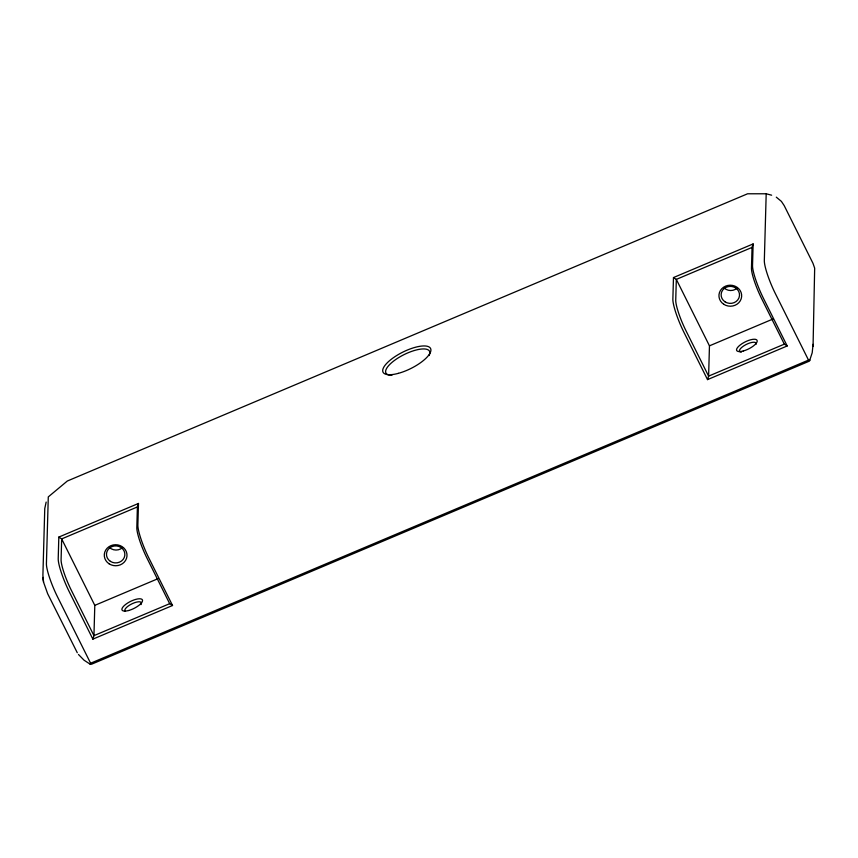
<?xml version="1.0" encoding="UTF-8"?>
<svg xmlns="http://www.w3.org/2000/svg" width="858" height="858" viewBox="0 0 858 858"><rect width="100%" height="100%" fill="white"/><g stroke="black" fill="none" stroke-linecap="round" stroke-linejoin="round"><path stroke-width="1.29" d="M78.475 654.482L84.052 660.199L90.09 664.146L91.538 664.221L809.448 361.1L812.204 352.745L813.062 344.315M58.816 537.087L58.215 558.665A27.081 4.59 67.1 0 0 69.273 591.795L92.868 639.135L172.533 605.501L148.927 558.161A27.081 4.59 67.1 0 1 137.87 525.032L138.481 503.453L58.816 537.087L61.669 538.91L94.798 605.362L93.951 635.649L92.868 639.135M138.481 503.453L137.398 506.928L136.819 527.681A24.914 4.226 67.1 0 0 146.986 558.161L169.68 603.678L172.533 605.501M673.476 277.563L672.865 299.142A27.081 4.59 67.1 0 0 683.923 332.271L707.528 379.611L787.183 345.967L763.588 298.638A27.081 4.59 67.1 0 1 752.53 265.497L753.131 243.929L673.476 277.563L676.329 279.386L709.459 345.838L708.611 376.126L707.528 379.611M753.131 243.929L752.048 247.404L751.469 268.157A24.914 4.226 67.1 0 0 761.636 298.638L784.33 344.155L787.183 345.967M90.09 664.146L90.605 663.234L57.465 596.771A27.081 4.59 67.1 0 1 46.418 563.642L48.284 496.9L67.332 481.016L747.597 193.779L766.194 193.779L764.328 260.521A27.081 4.59 67.1 0 0 775.385 293.651L808.515 360.103L809.963 360.188M813.052 346.482L814.671 268.168L812.998 263.352L784.201 205.609L781.381 201.373L776.297 197.158M46.16 502.069L44.766 508.526L42.9 575.268L43.565 582.207L47.662 593.747L77.284 652.756M137.398 506.928L61.669 538.91L61.09 559.652A24.914 4.226 67.1 0 0 71.257 590.132L93.951 635.649L169.68 603.678M752.048 247.404L676.329 279.386L675.739 300.128A24.914 4.226 67.1 0 0 685.917 330.609L708.611 376.126L784.33 344.155M94.798 605.362L158.312 578.549M709.459 345.838L772.972 319.015M90.605 663.234L808.515 360.103M766.194 193.779L771.632 195.195M43.2 580.19L43.34 580.952M43.447 581.542L43.565 582.207M42.911 577.413L42.975 578.077M43.039 578.925L43.093 579.515M125.247 611.282A9.202 3.164 -26.5 0 1 132.143 603.721A9.202 3.164 -26.5 0 1 141.452 603.549M141.184 604.257A9.202 3.164 -26.5 0 1 140.959 604.643M741.323 352.198A9.202 3.164 -26.5 0 1 745.72 344.734A9.202 3.164 -26.5 0 1 756.005 344.369M391.902 375.354A24.367 8.376 -26.5 0 1 389.757 364.446A24.367 8.376 -26.5 0 1 417.32 349.732A24.367 8.376 -26.5 0 1 429.032 355.534M122.512 547.608A9.202 8.505 1.6 0 1 109.492 547.511M737.172 288.084A9.202 8.505 1.6 0 1 724.152 287.988M128.582 610.521A11.368 3.904 -26.5 0 0 142.417 599.881A11.368 3.904 -26.5 0 0 125.686 604.397A11.368 3.904 -26.5 0 0 128.582 610.521M743.242 350.997A11.368 3.904 -26.5 0 0 757.078 340.358A11.368 3.904 -26.5 0 0 740.336 344.873A11.368 3.904 -26.5 0 0 743.242 350.997M109.084 563.792A11.368 10.511 1.6 0 0 126.973 556.241A11.368 10.511 1.6 0 0 110.875 545.677A11.368 10.511 1.6 0 0 109.084 563.792M723.744 304.268A11.368 10.511 1.6 0 0 741.623 296.718A11.368 10.511 1.6 0 0 725.536 286.154A11.368 10.511 1.6 0 0 723.744 304.268M110.36 561.336A9.202 8.505 1.6 0 0 124.839 555.223A9.202 8.505 1.6 0 0 111.808 546.664A9.202 8.505 1.6 0 0 110.36 561.336M725.01 301.812A9.202 8.505 1.6 0 0 739.489 295.699A9.202 8.505 1.6 0 0 726.469 287.14A9.202 8.505 1.6 0 0 725.01 301.812M398.316 373.359A26.534 9.116 -26.5 0 0 430.598 348.541A26.534 9.116 -26.5 0 0 391.548 359.073A26.534 9.116 -26.5 0 0 398.316 373.359"/></g></svg>
